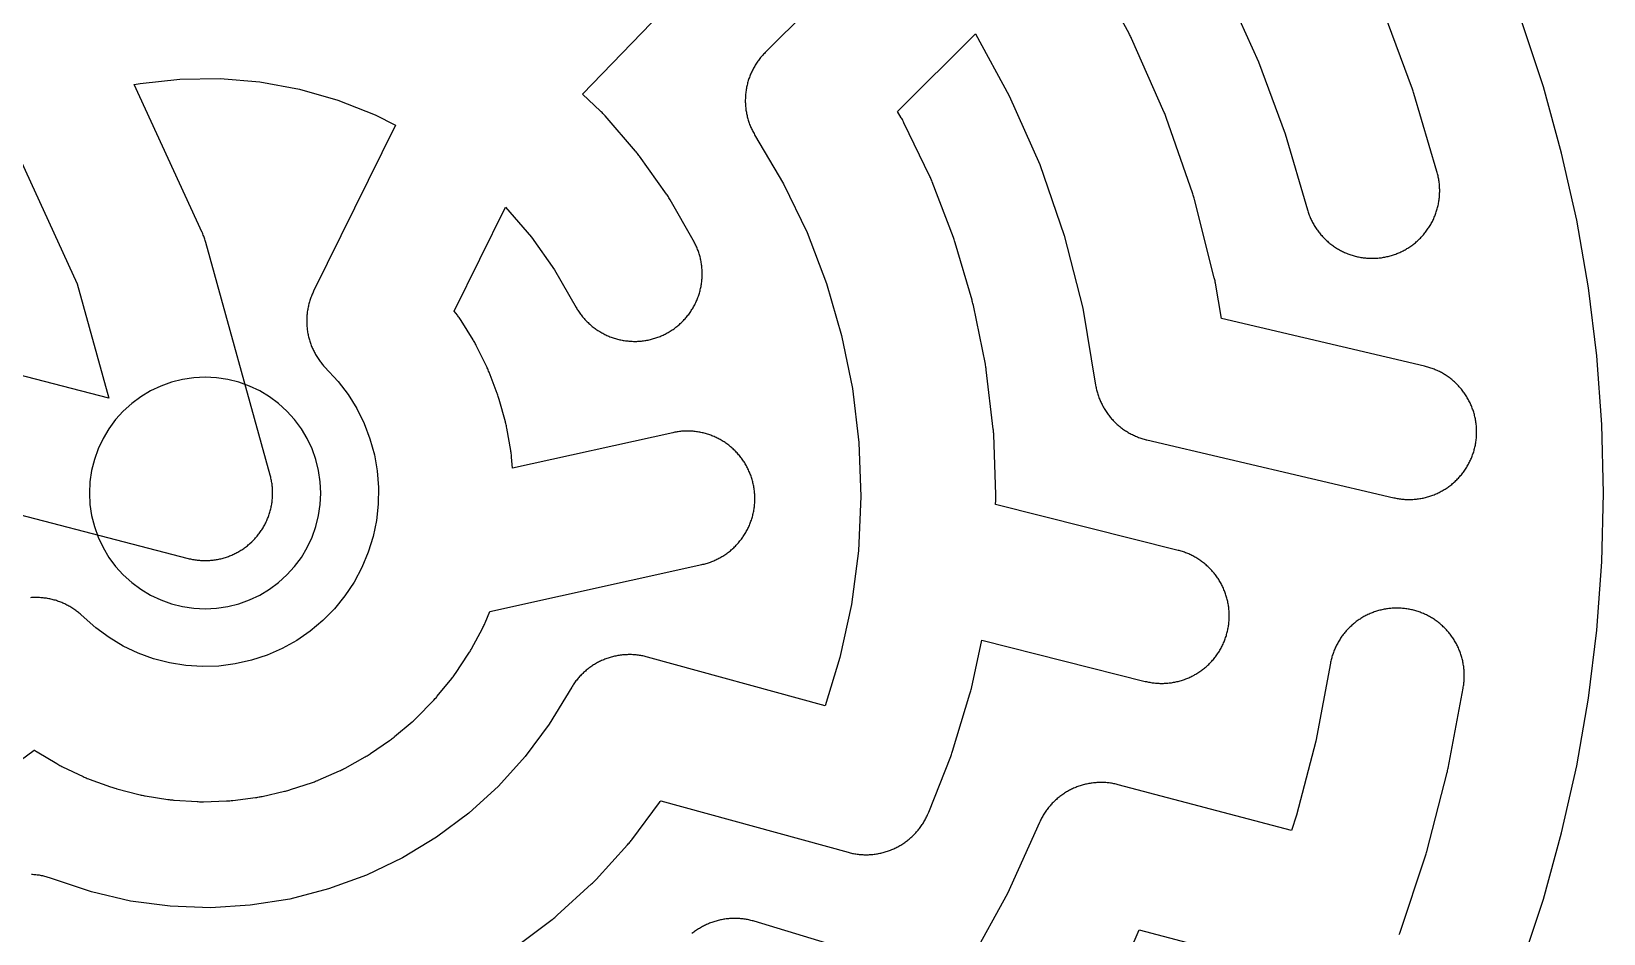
# Model space of a CAD drawing. Header units: millimetres. Extents: x -145 to 145, y -145 to 145.
# Drawn here: x -18 to 145, y -45.7 to 47.8 of the extents above; entities that cross this region are included whole.
import ezdxf

# ---------------------------------------------------------------- set-up
doc = ezdxf.new("R2010")
doc.units = ezdxf.units.MM
doc.layers.add('BOUNDARY', color=3, linetype='CONTINUOUS')
doc.layers.add('CORRIDORS', color=1, linetype='CONTINUOUS')

msp = doc.modelspace()

# ---------------------------------------------------------------- linework, layer by layer
at = {"layer": 'BOUNDARY'}
msp.add_lwpolyline([(136.524, -48.849), (138.756, -42.091), (140.655, -35.232), (142.214, -28.288), (143.431, -21.276), (144.302, -14.212), (144.825, -7.115), (145, 0), (144.825, 7.115), (144.302, 14.212), (143.431, 21.276), (142.214, 28.288), (140.655, 35.232), (138.756, 42.091), (136.524, 48.849)], dxfattribs=at)
msp.add_lwpolyline([(12, 0), (11.942, 1.176), (11.769, 2.341), (11.483, 3.483), (11.087, 4.592), (10.583, 5.657), (9.978, 6.667), (9.276, 7.613), (8.485, 8.485), (7.613, 9.276), (6.667, 9.978), (5.657, 10.583), (4.592, 11.087), (3.483, 11.483), (2.341, 11.769), (1.176, 11.942), (0, 12), (-1.176, 11.942), (-2.341, 11.769), (-3.483, 11.483), (-4.592, 11.087), (-5.657, 10.583), (-6.667, 9.978), (-7.613, 9.276), (-8.485, 8.485), (-9.276, 7.613), (-9.978, 6.667), (-10.583, 5.657), (-11.087, 4.592), (-11.483, 3.483), (-11.769, 2.341), (-11.942, 1.176), (-12, 0), (-11.942, -1.176), (-11.769, -2.341), (-11.483, -3.483), (-11.087, -4.592), (-10.583, -5.657), (-9.978, -6.667), (-9.276, -7.613), (-8.485, -8.485), (-7.613, -9.276), (-6.667, -9.978), (-5.657, -10.583), (-4.592, -11.087), (-3.483, -11.483), (-2.341, -11.769), (-1.176, -11.942), (0, -12), (1.176, -11.942), (2.341, -11.769), (3.483, -11.483), (4.592, -11.087), (5.657, -10.583), (6.667, -9.978), (7.613, -9.276), (8.485, -8.485), (9.276, -7.613), (9.978, -6.667), (10.583, -5.657), (11.087, -4.592), (11.483, -3.483), (11.769, -2.341), (11.942, -1.176)], close=True, dxfattribs=at)
at = {"layer": 'CORRIDORS'}
for points in [[(76.029, 63.518), (58.073, 45.652), (57.99, 45.568), (57.908, 45.482), (57.827, 45.395), (57.749, 45.307), (57.671, 45.218), (57.596, 45.127), (57.521, 45.035), (57.449, 44.941), (57.378, 44.847), (57.308, 44.751), (57.24, 44.654), (57.174, 44.556), (57.11, 44.457), (57.047, 44.356), (56.986, 44.255), (56.926, 44.153), (56.869, 44.049), (56.813, 43.945), (56.759, 43.84), (56.706, 43.734), (56.656, 43.627), (56.607, 43.519), (56.56, 43.41), (56.515, 43.301), (56.472, 43.191), (56.431, 43.08), (56.391, 42.968), (56.354, 42.856), (56.318, 42.743), (56.284, 42.63), (56.252, 42.516), (56.222, 42.401), (56.194, 42.287), (56.168, 42.171), (56.144, 42.055), (56.122, 41.939), (56.102, 41.822), (56.084, 41.705), (56.068, 41.588), (56.054, 41.471), (56.041, 41.353), (56.031, 41.235), (56.023, 41.117), (56.017, 40.999), (56.013, 40.881), (56.01, 40.763), (56.01, 40.644), (56.012, 40.526), (56.016, 40.408), (56.021, 40.289), (56.029, 40.171), (56.039, 40.053), (56.051, 39.936), (56.064, 39.818), (56.08, 39.701), (56.098, 39.584), (56.118, 39.467), (56.139, 39.351), (56.163, 39.235), (56.188, 39.119), (56.216, 39.004), (56.245, 38.89), (56.277, 38.776), (56.31, 38.662), (56.345, 38.549), (56.383, 38.437), (56.422, 38.325), (56.462, 38.214), (56.505, 38.104), (56.55, 37.994), (56.596, 37.885), (56.645, 37.777), (56.695, 37.67), (56.747, 37.564), (56.8, 37.459), (56.856, 37.354), (56.913, 37.251), (56.976, 37.141), (59.978, 32.036), (62.409, 26.991), (64.428, 21.728), (66, 16.337), (67.122, 10.839), (67.79, 5.244), (67.993, -0.363), (67.731, -5.977), (67.007, -11.541), (65.823, -17.038), (64.296, -22.069), (45.855, -17), (45.741, -16.97), (45.626, -16.941), (45.511, -16.915), (45.395, -16.89), (45.279, -16.868), (45.162, -16.847), (45.046, -16.829), (44.928, -16.812), (44.811, -16.797), (44.693, -16.784), (44.576, -16.774), (44.458, -16.765), (44.339, -16.758), (44.221, -16.753), (44.103, -16.751), (43.985, -16.75), (43.866, -16.751), (43.748, -16.755), (43.63, -16.76), (43.512, -16.767), (43.394, -16.776), (43.276, -16.788), (43.158, -16.801), (43.041, -16.816), (42.924, -16.833), (42.807, -16.852), (42.691, -16.874), (42.575, -16.897), (42.459, -16.922), (42.344, -16.949), (42.229, -16.978), (42.115, -17.009), (42.001, -17.041), (41.888, -17.076), (41.776, -17.113), (41.664, -17.151), (41.553, -17.192), (41.442, -17.234), (41.332, -17.278), (41.223, -17.324), (41.115, -17.372), (41.008, -17.422), (40.901, -17.473), (40.796, -17.527), (40.691, -17.582), (40.587, -17.638), (40.484, -17.697), (40.382, -17.757), (40.282, -17.819), (40.182, -17.883), (40.083, -17.948), (39.986, -18.015), (39.889, -18.084), (39.794, -18.154), (39.7, -18.226), (39.608, -18.3), (39.516, -18.375), (39.426, -18.451), (39.337, -18.529), (39.249, -18.609), (39.163, -18.69), (39.078, -18.772), (38.995, -18.856), (38.913, -18.942), (38.832, -19.028), (38.753, -19.116), (38.676, -19.206), (38.6, -19.296), (38.525, -19.388), (38.452, -19.481), (38.381, -19.576), (38.311, -19.671), (38.243, -19.768), (38.176, -19.866), (38.112, -19.965), (38.049, -20.065), (38.008, -20.131), (35.688, -23.972), (33.2, -27.313), (30.409, -30.391), (27.337, -33.183), (24.005, -35.668), (20.452, -37.817), (16.719, -39.607), (12.8, -41.041), (8.798, -42.081), (4.681, -42.734), (0.542, -42.987), (-3.618, -42.838), (-7.741, -42.289), (-11.775, -41.349), (-16.039, -39.908), (-16.152, -39.871), (-16.265, -39.836), (-16.379, -39.803), (-16.493, -39.772), (-16.607, -39.743), (-16.722, -39.715), (-16.838, -39.69), (-16.954, -39.667), (-17.07, -39.645), (-17.187, -39.626), (-17.304, -39.608), (-17.421, -39.593), (-17.539, -39.579), (-17.657, -39.568), (-17.775, -39.558), (-17.893, -39.551), (-18.011, -39.545)], [(-33.667, -38.362), (-17.717, -26.651), (-17.691, -26.668), (-17.592, -26.732), (-17.492, -26.794), (-17.431, -26.831), (-15.389, -28.052), (-15.287, -28.112), (-15.184, -28.17), (-15.08, -28.226), (-14.975, -28.281), (-14.869, -28.334), (-14.802, -28.366), (-12.654, -29.387), (-12.547, -29.437), (-12.439, -29.485), (-12.33, -29.531), (-12.22, -29.576), (-12.11, -29.618), (-12.036, -29.646), (-9.8, -30.457), (-9.688, -30.496), (-9.576, -30.533), (-9.463, -30.569), (-9.35, -30.603), (-9.236, -30.635), (-9.167, -30.653), (-6.864, -31.249), (-6.749, -31.277), (-6.634, -31.304), (-6.518, -31.329), (-6.402, -31.352), (-6.285, -31.373), (-6.211, -31.385), (-3.862, -31.759), (-3.745, -31.777), (-3.627, -31.792), (-3.51, -31.806), (-3.392, -31.817), (-3.274, -31.827), (-3.199, -31.832), (-0.825, -31.981), (-0.707, -31.988), (-0.589, -31.992), (-0.471, -31.994), (-0.352, -31.995), (-0.234, -31.993), (-0.16, -31.991), (2.218, -31.914), (2.336, -31.91), (2.454, -31.903), (2.572, -31.894), (2.69, -31.883), (2.807, -31.87), (2.88, -31.861), (5.239, -31.559), (5.356, -31.543), (5.473, -31.525), (5.59, -31.505), (5.706, -31.483), (5.822, -31.46), (5.898, -31.443), (8.218, -30.917), (8.333, -30.89), (8.448, -30.861), (8.562, -30.83), (8.675, -30.797), (8.789, -30.762), (8.856, -30.74), (11.116, -29.997), (11.228, -29.959), (11.34, -29.919), (11.45, -29.877), (11.56, -29.834), (11.67, -29.789), (11.737, -29.759), (13.916, -28.805), (14.024, -28.757), (14.132, -28.707), (14.238, -28.655), (14.343, -28.601), (14.448, -28.545), (14.516, -28.508), (16.594, -27.35), (16.697, -27.291), (16.799, -27.231), (16.9, -27.169), (17, -27.105), (17.098, -27.04), (17.157, -27), (19.116, -25.651), (19.213, -25.583), (19.309, -25.514), (19.403, -25.443), (19.497, -25.37), (19.589, -25.296), (19.648, -25.247), (21.47, -23.717), (21.559, -23.64), (21.648, -23.561), (21.735, -23.482), (21.821, -23.4), (21.906, -23.317), (21.957, -23.266), (23.625, -21.571), (23.708, -21.486), (23.868, -21.312), (23.946, -21.223), (24.022, -21.132), (24.071, -21.072), (25.57, -19.225), (25.644, -19.133), (25.716, -19.039), (25.787, -18.944), (25.856, -18.848), (25.923, -18.751), (25.963, -18.691), (27.281, -16.71), (27.346, -16.611), (27.409, -16.511), (27.47, -16.41), (27.53, -16.308), (27.587, -16.205), (27.624, -16.138), (28.747, -14.041), (28.802, -13.936), (28.855, -13.83), (28.906, -13.724), (28.956, -13.616), (29.004, -13.508), (29.034, -13.438), (29.525, -12.264), (51.508, -7.416), (51.623, -7.389), (51.738, -7.361), (51.852, -7.331), (51.966, -7.298), (52.079, -7.264), (52.192, -7.228), (52.304, -7.19), (52.415, -7.15), (52.526, -7.108), (52.636, -7.065), (52.745, -7.019), (52.854, -6.972), (52.961, -6.923), (53.068, -6.872), (53.174, -6.819), (53.279, -6.764), (53.383, -6.708), (53.486, -6.65), (53.588, -6.59), (53.689, -6.529), (53.789, -6.466), (53.888, -6.401), (53.986, -6.334), (54.083, -6.266), (54.178, -6.196), (54.273, -6.125), (54.366, -6.052), (54.458, -5.977), (54.548, -5.901), (54.638, -5.823), (54.726, -5.744), (54.812, -5.664), (54.897, -5.582), (54.981, -5.498), (55.064, -5.413), (55.145, -5.327), (55.224, -5.239), (55.302, -5.15), (55.379, -5.06), (55.454, -4.968), (55.527, -4.876), (55.599, -4.782), (55.669, -4.686), (55.738, -4.59), (55.805, -4.492), (55.87, -4.394), (55.933, -4.294), (55.995, -4.193), (56.056, -4.091), (56.114, -3.989), (56.171, -3.885), (56.226, -3.78), (56.279, -3.674), (56.33, -3.568), (56.38, -3.46), (56.428, -3.352), (56.474, -3.243), (56.518, -3.133), (56.56, -3.023), (56.6, -2.911), (56.639, -2.799), (56.675, -2.687), (56.71, -2.574), (56.743, -2.46), (56.774, -2.346), (56.802, -2.231), (56.829, -2.116), (56.854, -2), (56.877, -1.884), (56.898, -1.768), (56.918, -1.651), (56.935, -1.534), (56.95, -1.417), (56.963, -1.299), (56.974, -1.181), (56.983, -1.063), (56.99, -0.945), (56.996, -0.827), (56.999, -0.709), (57, -0.59), (56.999, -0.472), (56.996, -0.354), (56.992, -0.236), (56.985, -0.117), (56.976, 0.001), (56.965, 0.118), (56.952, 0.236), (56.937, 0.353), (56.921, 0.471), (56.902, 0.587), (56.881, 0.704), (56.859, 0.82), (56.834, 0.936), (56.807, 1.051), (56.779, 1.166), (56.748, 1.28), (56.716, 1.394), (56.682, 1.507), (56.645, 1.62), (56.607, 1.732), (56.567, 1.843), (56.525, 1.954), (56.482, 2.064), (56.436, 2.173), (56.388, 2.281), (56.339, 2.389), (56.288, 2.496), (56.235, 2.601), (56.181, 2.706), (56.124, 2.81), (56.066, 2.913), (56.006, 3.015), (55.944, 3.116), (55.881, 3.216), (55.816, 3.315), (55.749, 3.413), (55.681, 3.51), (55.611, 3.605), (55.54, 3.699), (55.466, 3.792), (55.392, 3.884), (55.316, 3.975), (55.238, 4.064), (55.159, 4.152), (55.078, 4.238), (54.996, 4.323), (54.912, 4.407), (54.827, 4.489), (54.741, 4.57), (54.653, 4.65), (54.564, 4.728), (54.474, 4.804), (54.382, 4.879), (54.289, 4.952), (54.195, 5.024), (54.1, 5.094), (54.003, 5.162), (53.906, 5.229), (53.807, 5.294), (53.707, 5.358), (53.606, 5.42), (53.504, 5.48), (53.401, 5.538), (53.297, 5.595), (53.192, 5.65), (53.087, 5.703), (52.98, 5.754), (52.873, 5.803), (52.764, 5.851), (52.655, 5.897), (52.545, 5.941), (52.435, 5.983), (52.323, 6.023), (52.212, 6.061), (52.099, 6.098), (51.986, 6.132), (51.872, 6.165), (51.758, 6.196), (51.643, 6.224), (51.528, 6.251), (51.412, 6.276), (51.296, 6.299), (51.18, 6.32), (51.063, 6.339), (50.946, 6.356), (50.828, 6.371), (50.711, 6.384), (50.593, 6.395), (50.475, 6.404), (50.357, 6.411), (50.239, 6.416), (50.12, 6.419), (50.002, 6.42), (49.884, 6.419), (49.765, 6.416), (49.647, 6.411), (49.529, 6.404), (49.411, 6.395), (49.293, 6.384), (49.176, 6.371), (49.058, 6.356), (48.941, 6.339), (48.824, 6.321), (48.708, 6.3), (48.592, 6.277), (48.492, 6.256), (31.868, 2.59), (31.777, 3.732), (31.766, 3.85), (31.754, 3.968), (31.74, 4.085), (31.723, 4.202), (31.705, 4.319), (31.692, 4.394), (31.278, 6.738), (31.257, 6.854), (31.233, 6.97), (31.208, 7.085), (31.18, 7.2), (31.151, 7.315), (31.131, 7.388), (30.496, 9.681), (30.464, 9.795), (30.429, 9.908), (30.393, 10.021), (30.354, 10.133), (30.314, 10.244), (30.288, 10.313), (29.438, 12.536), (29.395, 12.646), (29.35, 12.756), (29.303, 12.864), (29.254, 12.972), (29.204, 13.079), (29.172, 13.145), (28.115, 15.277), (28.061, 15.383), (28.006, 15.487), (27.949, 15.591), (27.89, 15.694), (27.83, 15.796), (27.788, 15.863), (26.532, 17.884), (26.469, 17.984), (26.404, 18.083), (26.337, 18.181), (26.269, 18.277), (26.199, 18.373), (26.157, 18.429), (25.839, 18.846), (31.157, 29.614), (33.832, 26.524), (36.231, 23.141), (38.466, 19.24), (38.526, 19.138), (38.587, 19.037), (38.65, 18.937), (38.715, 18.838), (38.782, 18.74), (38.85, 18.643), (38.919, 18.548), (38.991, 18.453), (39.064, 18.36), (39.138, 18.268), (39.214, 18.177), (39.292, 18.088), (39.371, 18), (39.451, 17.913), (39.533, 17.828), (39.617, 17.744), (39.701, 17.662), (39.788, 17.581), (39.875, 17.501), (39.964, 17.423), (40.054, 17.346), (40.146, 17.271), (40.238, 17.198), (40.332, 17.126), (40.427, 17.055), (40.524, 16.987), (40.621, 16.92), (40.72, 16.854), (40.92, 16.728), (41.022, 16.668), (41.125, 16.61), (41.229, 16.553), (41.333, 16.498), (41.439, 16.444), (41.546, 16.393), (41.653, 16.343), (41.761, 16.295), (41.87, 16.249), (41.98, 16.205), (42.09, 16.163), (42.202, 16.122), (42.313, 16.084), (42.426, 16.047), (42.539, 16.012), (42.653, 15.979), (42.767, 15.948), (42.882, 15.919), (42.997, 15.892), (43.112, 15.867), (43.228, 15.844), (43.345, 15.823), (43.462, 15.804), (43.579, 15.786), (43.696, 15.771), (43.814, 15.758), (43.931, 15.747), (44.049, 15.737), (44.167, 15.73), (44.286, 15.725), (44.404, 15.721), (44.522, 15.72), (44.64, 15.721), (44.759, 15.723), (44.877, 15.728), (44.995, 15.735), (45.113, 15.744), (45.231, 15.754), (45.349, 15.767), (45.466, 15.782), (45.583, 15.798), (45.7, 15.817), (45.816, 15.837), (45.933, 15.86), (46.048, 15.884), (46.164, 15.911), (46.279, 15.939), (46.393, 15.97), (46.507, 16.002), (46.62, 16.036), (46.733, 16.072), (46.845, 16.11), (46.956, 16.15), (47.067, 16.192), (47.177, 16.236), (47.286, 16.281), (47.394, 16.328), (47.502, 16.378), (47.609, 16.429), (47.715, 16.481), (47.82, 16.536), (47.924, 16.592), (48.027, 16.65), (48.129, 16.71), (48.23, 16.772), (48.33, 16.835), (48.429, 16.9), (48.527, 16.966), (48.624, 17.035), (48.719, 17.104), (48.813, 17.176), (48.906, 17.249), (48.998, 17.323), (49.089, 17.4), (49.178, 17.477), (49.266, 17.556), (49.353, 17.637), (49.438, 17.719), (49.522, 17.803), (49.604, 17.887), (49.685, 17.974), (49.765, 18.061), (49.843, 18.15), (49.919, 18.241), (49.994, 18.332), (50.067, 18.425), (50.139, 18.519), (50.209, 18.614), (50.278, 18.711), (50.345, 18.808), (50.41, 18.907), (50.474, 19.007), (50.536, 19.108), (50.596, 19.209), (50.654, 19.312), (50.711, 19.416), (50.766, 19.521), (50.819, 19.627), (50.871, 19.733), (50.92, 19.841), (50.968, 19.949), (51.014, 20.058), (51.058, 20.168), (51.1, 20.278), (51.141, 20.389), (51.179, 20.501), (51.216, 20.614), (51.25, 20.727), (51.283, 20.841), (51.314, 20.955), (51.343, 21.07), (51.37, 21.185), (51.395, 21.301), (51.418, 21.417), (51.439, 21.533), (51.458, 21.65), (51.475, 21.767), (51.49, 21.884), (51.503, 22.002), (51.514, 22.12), (51.523, 22.238), (51.531, 22.356), (51.536, 22.474), (51.539, 22.592), (51.54, 22.711), (51.539, 22.829), (51.536, 22.947), (51.531, 23.065), (51.525, 23.183), (51.516, 23.301), (51.505, 23.419), (51.492, 23.537), (51.477, 23.654), (51.461, 23.771), (51.442, 23.888), (51.421, 24.005), (51.398, 24.121), (51.374, 24.237), (51.347, 24.352), (51.319, 24.467), (51.288, 24.581), (51.256, 24.695), (51.221, 24.808), (51.185, 24.921), (51.147, 25.033), (51.107, 25.144), (51.065, 25.255), (51.021, 25.365), (50.976, 25.474), (50.928, 25.582), (50.879, 25.69), (50.828, 25.796), (50.775, 25.902), (50.72, 26.007), (50.664, 26.111), (50.614, 26.2), (48.213, 30.391), (48.153, 30.493), (48.092, 30.594), (48.029, 30.694), (47.964, 30.793), (47.897, 30.891), (47.849, 30.96), (45.055, 34.9), (44.986, 34.996), (44.915, 35.091), (44.842, 35.184), (44.768, 35.277), (44.693, 35.368), (44.637, 35.433), (41.475, 39.085), (41.397, 39.174), (41.317, 39.261), (41.236, 39.347), (41.153, 39.432), (41.069, 39.515), (41.009, 39.574), (39.136, 41.357), (51.393, 54.055)], [(32.105, -47.091), (35.979, -44.202), (36.073, -44.131), (36.166, -44.058), (36.258, -43.983), (36.348, -43.907), (36.437, -43.829), (36.501, -43.772), (40.077, -40.523), (40.164, -40.443), (40.25, -40.361), (40.334, -40.278), (40.416, -40.193), (40.498, -40.107), (40.556, -40.044), (43.802, -36.464), (43.88, -36.376), (43.958, -36.286), (44.033, -36.195), (44.108, -36.103), (44.18, -36.009), (44.231, -35.943), (47.117, -32.067), (47.186, -31.971), (47.237, -31.9), (66.665, -37.24), (66.779, -37.27), (66.894, -37.299), (67.009, -37.325), (67.125, -37.35), (67.241, -37.372), (67.358, -37.393), (67.474, -37.411), (67.592, -37.428), (67.709, -37.443), (67.827, -37.456), (67.944, -37.466), (68.062, -37.475), (68.181, -37.482), (68.299, -37.487), (68.417, -37.489), (68.535, -37.49), (68.654, -37.489), (68.772, -37.485), (68.89, -37.48), (69.008, -37.473), (69.126, -37.464), (69.244, -37.452), (69.362, -37.439), (69.479, -37.424), (69.596, -37.407), (69.713, -37.388), (69.829, -37.366), (69.945, -37.343), (70.061, -37.318), (70.176, -37.291), (70.291, -37.262), (70.405, -37.231), (70.519, -37.199), (70.632, -37.164), (70.744, -37.127), (70.856, -37.089), (70.967, -37.048), (71.078, -37.006), (71.188, -36.962), (71.297, -36.916), (71.405, -36.868), (71.512, -36.818), (71.619, -36.767), (71.724, -36.713), (71.829, -36.658), (71.933, -36.602), (72.036, -36.543), (72.138, -36.483), (72.238, -36.421), (72.338, -36.357), (72.437, -36.292), (72.534, -36.225), (72.631, -36.156), (72.726, -36.086), (72.82, -36.014), (72.912, -35.94), (73.004, -35.865), (73.094, -35.789), (73.183, -35.711), (73.271, -35.631), (73.357, -35.55), (73.442, -35.468), (73.525, -35.384), (73.607, -35.298), (73.688, -35.212), (73.767, -35.124), (73.844, -35.034), (73.92, -34.944), (73.995, -34.852), (74.068, -34.759), (74.139, -34.664), (74.209, -34.569), (74.277, -34.472), (74.344, -34.374), (74.408, -34.275), (74.471, -34.175), (74.533, -34.074), (74.593, -33.972), (74.651, -33.869), (74.707, -33.765), (74.761, -33.66), (74.814, -33.554), (74.865, -33.447), (74.914, -33.339), (74.961, -33.231), (75.027, -33.069), (77.311, -27.307), (77.354, -27.197), (77.395, -27.086), (77.434, -26.974), (77.471, -26.862), (77.502, -26.762), (79.303, -20.83), (79.337, -20.716), (79.368, -20.602), (79.398, -20.487), (79.425, -20.372), (79.448, -20.27), (80.526, -15.266), (97.487, -19.52), (97.602, -19.548), (97.717, -19.573), (97.833, -19.597), (97.95, -19.619), (98.066, -19.639), (98.183, -19.657), (98.3, -19.673), (98.418, -19.687), (98.536, -19.699), (98.654, -19.709), (98.772, -19.717), (98.89, -19.724), (99.008, -19.728), (99.126, -19.73), (99.245, -19.73), (99.363, -19.728), (99.481, -19.724), (99.599, -19.718), (99.717, -19.71), (99.835, -19.7), (99.953, -19.688), (100.071, -19.674), (100.188, -19.659), (100.305, -19.641), (100.421, -19.621), (100.538, -19.599), (100.654, -19.575), (100.769, -19.55), (100.884, -19.522), (100.999, -19.492), (101.113, -19.461), (101.226, -19.427), (101.339, -19.392), (101.451, -19.355), (101.563, -19.315), (101.674, -19.274), (101.784, -19.232), (101.894, -19.187), (102.003, -19.14), (102.111, -19.092), (102.218, -19.041), (102.324, -18.989), (102.429, -18.935), (102.534, -18.88), (102.637, -18.822), (102.74, -18.763), (102.841, -18.702), (102.941, -18.64), (103.041, -18.576), (103.139, -18.51), (103.236, -18.442), (103.332, -18.373), (103.427, -18.302), (103.521, -18.23), (103.613, -18.156), (103.704, -18.08), (103.794, -18.003), (103.882, -17.925), (103.969, -17.844), (104.055, -17.763), (104.139, -17.68), (104.222, -17.596), (104.304, -17.51), (104.384, -17.423), (104.463, -17.334), (104.54, -17.245), (104.615, -17.153), (104.689, -17.061), (104.762, -16.968), (104.832, -16.873), (104.902, -16.777), (104.969, -16.68), (105.035, -16.581), (105.099, -16.482), (105.162, -16.382), (105.223, -16.28), (105.282, -16.178), (105.339, -16.074), (105.395, -15.97), (105.449, -15.865), (105.501, -15.758), (105.551, -15.651), (105.6, -15.543), (105.646, -15.435), (105.691, -15.325), (105.734, -15.215), (105.775, -15.104), (105.814, -14.992), (105.852, -14.88), (105.887, -14.767), (105.921, -14.653), (105.952, -14.539), (105.982, -14.425), (106.009, -14.31), (106.035, -14.194), (106.059, -14.078), (106.081, -13.962), (106.101, -13.845), (106.118, -13.729), (106.134, -13.611), (106.148, -13.494), (106.16, -13.376), (106.17, -13.258), (106.178, -13.14), (106.184, -13.022), (106.188, -12.904), (106.19, -12.785), (106.19, -12.667), (106.188, -12.549), (106.184, -12.43), (106.178, -12.312), (106.169, -12.194), (106.159, -12.076), (106.147, -11.959), (106.133, -11.841), (106.117, -11.724), (106.099, -11.607), (106.079, -11.49), (106.057, -11.374), (106.034, -11.258), (106.008, -11.143), (105.98, -11.028), (105.95, -10.913), (105.918, -10.799), (105.885, -10.686), (105.849, -10.573), (105.812, -10.461), (105.773, -10.349), (105.731, -10.238), (105.688, -10.128), (105.643, -10.018), (105.597, -9.91), (105.548, -9.802), (105.498, -9.695), (105.446, -9.589), (105.392, -9.483), (105.336, -9.379), (105.278, -9.276), (105.219, -9.173), (105.158, -9.072), (105.095, -8.971), (105.031, -8.872), (104.965, -8.774), (104.897, -8.677), (104.828, -8.581), (104.757, -8.486), (104.684, -8.393), (104.61, -8.301), (104.535, -8.21), (104.458, -8.12), (104.379, -8.032), (104.299, -7.945), (104.217, -7.859), (104.134, -7.775), (104.05, -7.692), (103.964, -7.61), (103.877, -7.53), (103.788, -7.452), (103.698, -7.375), (103.607, -7.3), (103.515, -7.226), (103.421, -7.153), (103.326, -7.083), (103.23, -7.013), (103.133, -6.946), (103.034, -6.88), (102.935, -6.816), (102.835, -6.754), (102.733, -6.693), (102.63, -6.634), (102.527, -6.577), (102.422, -6.521), (102.317, -6.467), (102.211, -6.415), (102.104, -6.365), (101.996, -6.317), (101.887, -6.27), (101.777, -6.226), (101.667, -6.183), (101.556, -6.142), (101.444, -6.103), (101.332, -6.066), (101.219, -6.03), (101.105, -5.997), (100.991, -5.966), (100.893, -5.94), (81.968, -1.193), (81.99, -0.724), (81.995, -0.606), (81.997, -0.488), (81.998, -0.369), (81.996, -0.251), (81.993, -0.146), (81.769, 6.047), (81.764, 6.165), (81.757, 6.283), (81.748, 6.401), (81.736, 6.519), (81.725, 6.623), (80.991, 12.777), (80.976, 12.894), (80.959, 13.011), (80.94, 13.128), (80.919, 13.245), (80.898, 13.349), (79.658, 19.421), (79.634, 19.536), (79.607, 19.652), (79.579, 19.766), (79.548, 19.881), (79.52, 19.979), (77.785, 25.931), (77.751, 26.044), (77.715, 26.157), (77.677, 26.269), (77.638, 26.381), (77.601, 26.479), (75.38, 32.268), (75.336, 32.379), (75.291, 32.488), (75.244, 32.596), (75.195, 32.704), (75.15, 32.799), (72.459, 38.384), (72.407, 38.491), (72.353, 38.596), (72.297, 38.7), (72.239, 38.804), (72.187, 38.895), (71.797, 39.559), (79.869, 47.59), (83.374, 41.183), (86.532, 34.051), (89.083, 26.681), (91.003, 19.145), (92.336, 11.175), (92.356, 11.058), (92.379, 10.942), (92.403, 10.826), (92.43, 10.711), (92.458, 10.596), (92.488, 10.482), (92.521, 10.368), (92.555, 10.255), (92.591, 10.142), (92.629, 10.03), (92.669, 9.918), (92.71, 9.808), (92.754, 9.698), (92.799, 9.588), (92.846, 9.48), (92.896, 9.372), (92.946, 9.266), (92.999, 9.16), (93.054, 9.055), (93.11, 8.95), (93.168, 8.847), (93.228, 8.745), (93.289, 8.644), (93.352, 8.544), (93.417, 8.445), (93.484, 8.347), (93.552, 8.25), (93.621, 8.155), (93.693, 8.061), (93.766, 7.967), (93.84, 7.875), (93.916, 7.785), (93.994, 7.695), (94.073, 7.607), (94.154, 7.521), (94.236, 7.436), (94.319, 7.352), (94.404, 7.269), (94.49, 7.188), (94.578, 7.109), (94.667, 7.031), (94.757, 6.954), (94.848, 6.879), (94.941, 6.806), (95.035, 6.734), (95.13, 6.663), (95.227, 6.595), (95.324, 6.528), (95.423, 6.462), (95.523, 6.399), (95.623, 6.337), (95.725, 6.276), (95.828, 6.218), (95.932, 6.161), (96.036, 6.106), (96.142, 6.053), (96.249, 6.001), (96.356, 5.952), (96.464, 5.904), (96.573, 5.858), (96.683, 5.814), (96.794, 5.771), (96.905, 5.731), (97.017, 5.692), (97.129, 5.656), (97.242, 5.621), (97.356, 5.588), (97.47, 5.557), (97.585, 5.528), (97.643, 5.515), (123.243, -0.485), (123.358, -0.511), (123.474, -0.535), (123.59, -0.558), (123.707, -0.578), (123.824, -0.596), (123.941, -0.612), (124.058, -0.626), (124.176, -0.638), (124.294, -0.649), (124.412, -0.657), (124.53, -0.663), (124.648, -0.667), (124.767, -0.67), (124.885, -0.67), (125.003, -0.668), (125.122, -0.664), (125.24, -0.659), (125.358, -0.651), (125.476, -0.641), (125.593, -0.629), (125.711, -0.616), (125.828, -0.6), (125.945, -0.582), (126.062, -0.563), (126.178, -0.541), (126.294, -0.517), (126.41, -0.492), (126.525, -0.464), (126.639, -0.435), (126.753, -0.403), (126.867, -0.37), (126.98, -0.335), (127.092, -0.298), (127.204, -0.259), (127.315, -0.218), (127.425, -0.175), (127.535, -0.13), (127.644, -0.084), (127.752, -0.036), (127.859, 0.014), (127.965, 0.066), (128.071, 0.12), (128.175, 0.176), (128.279, 0.233), (128.381, 0.292), (128.483, 0.353), (128.583, 0.415), (128.683, 0.479), (128.781, 0.545), (128.878, 0.612), (128.974, 0.681), (129.069, 0.752), (129.163, 0.824), (129.255, 0.898), (129.347, 0.974), (129.436, 1.051), (129.525, 1.129), (129.612, 1.209), (129.698, 1.29), (129.783, 1.373), (129.866, 1.457), (129.947, 1.543), (130.028, 1.63), (130.106, 1.718), (130.183, 1.808), (130.259, 1.899), (130.333, 1.991), (130.406, 2.085), (130.477, 2.179), (130.546, 2.275), (130.614, 2.372), (130.68, 2.47), (130.744, 2.57), (130.807, 2.67), (130.868, 2.771), (130.927, 2.874), (130.985, 2.977), (131.041, 3.082), (131.095, 3.187), (131.147, 3.293), (131.197, 3.4), (131.246, 3.508), (131.293, 3.617), (131.338, 3.726), (131.381, 3.836), (131.422, 3.947), (131.461, 4.059), (131.499, 4.171), (131.534, 4.284), (131.568, 4.397), (131.6, 4.511), (131.629, 4.626), (131.657, 4.741), (131.683, 4.856), (131.707, 4.972), (131.729, 5.088), (131.749, 5.205), (131.767, 5.322), (131.783, 5.439), (131.797, 5.557), (131.809, 5.674), (131.819, 5.792), (131.827, 5.91), (131.834, 6.028), (131.838, 6.147), (131.84, 6.265), (131.84, 6.383), (131.838, 6.502), (131.834, 6.62), (131.828, 6.738), (131.82, 6.856), (131.81, 6.974), (131.798, 7.092), (131.785, 7.209), (131.769, 7.327), (131.751, 7.443), (131.731, 7.56), (131.709, 7.676), (131.686, 7.792), (131.66, 7.908), (131.632, 8.023), (131.603, 8.137), (131.571, 8.252), (131.538, 8.365), (131.502, 8.478), (131.465, 8.59), (131.426, 8.702), (131.385, 8.813), (131.342, 8.923), (131.297, 9.033), (131.251, 9.141), (131.202, 9.249), (131.152, 9.356), (131.1, 9.463), (131.046, 9.568), (130.99, 9.673), (130.933, 9.776), (130.874, 9.878), (130.813, 9.98), (130.751, 10.08), (130.686, 10.18), (130.62, 10.278), (130.553, 10.375), (130.484, 10.471), (130.413, 10.566), (130.34, 10.66), (130.266, 10.752), (130.191, 10.843), (130.114, 10.933), (130.035, 11.021), (129.955, 11.108), (129.874, 11.194), (129.791, 11.279), (129.707, 11.362), (129.621, 11.443), (129.534, 11.523), (129.445, 11.602), (129.356, 11.679), (129.264, 11.754), (129.172, 11.828), (129.079, 11.901), (128.984, 11.972), (128.888, 12.041), (128.791, 12.109), (128.693, 12.174), (128.593, 12.239), (128.493, 12.301), (128.391, 12.362), (128.289, 12.421), (128.185, 12.479), (128.081, 12.535), (127.976, 12.588), (127.869, 12.641), (127.762, 12.691), (127.654, 12.739), (127.546, 12.786), (127.436, 12.831), (127.326, 12.874), (127.215, 12.915), (127.103, 12.954), (126.991, 12.991), (126.878, 13.027), (126.765, 13.06), (126.651, 13.092), (126.536, 13.121), (126.437, 13.145), (105.375, 18.081), (104.762, 21.745), (104.742, 21.862), (104.719, 21.978), (104.695, 22.094), (104.668, 22.209), (104.641, 22.318), (102.573, 30.434), (102.543, 30.549), (102.511, 30.663), (102.477, 30.776), (102.441, 30.889), (102.405, 30.996), (99.665, 38.91), (99.625, 39.022), (99.584, 39.132), (99.54, 39.243), (99.495, 39.352), (99.451, 39.454), (96.06, 47.112), (96.011, 47.22), (95.96, 47.327), (95.908, 47.433), (95.853, 47.538), (95.8, 47.637), (91.781, 54.984)], [(105.939, 51.973), (109.205, 44.699), (111.974, 37.219), (114.296, 29.349), (114.331, 29.236), (114.367, 29.123), (114.405, 29.011), (114.445, 28.9), (114.487, 28.789), (114.531, 28.679), (114.577, 28.57), (114.625, 28.462), (114.674, 28.354), (114.725, 28.248), (114.778, 28.142), (114.833, 28.037), (114.89, 27.933), (114.948, 27.83), (115.008, 27.728), (115.07, 27.627), (115.133, 27.527), (115.198, 27.428), (115.265, 27.331), (115.333, 27.234), (115.403, 27.139), (115.475, 27.045), (115.548, 26.952), (115.623, 26.86), (115.699, 26.77), (115.777, 26.681), (115.857, 26.593), (115.937, 26.506), (116.02, 26.421), (116.103, 26.338), (116.188, 26.255), (116.275, 26.175), (116.363, 26.095), (116.452, 26.018), (116.542, 25.941), (116.634, 25.866), (116.727, 25.793), (116.821, 25.722), (116.916, 25.652), (117.013, 25.583), (117.111, 25.517), (117.21, 25.452), (117.309, 25.388), (117.41, 25.326), (117.512, 25.266), (117.615, 25.208), (117.719, 25.152), (117.824, 25.097), (117.93, 25.044), (118.037, 24.993), (118.144, 24.943), (118.253, 24.896), (118.362, 24.85), (118.472, 24.806), (118.582, 24.764), (118.694, 24.724), (118.806, 24.686), (118.918, 24.65), (119.031, 24.615), (119.145, 24.583), (119.26, 24.552), (119.374, 24.524), (119.49, 24.497), (119.605, 24.472), (119.721, 24.45), (119.838, 24.429), (119.955, 24.41), (120.072, 24.393), (120.189, 24.378), (120.307, 24.365), (120.425, 24.355), (120.543, 24.346), (120.661, 24.339), (120.779, 24.334), (120.897, 24.331), (121.016, 24.33), (121.134, 24.331), (121.252, 24.334), (121.37, 24.339), (121.488, 24.346), (121.606, 24.355), (121.724, 24.367), (121.842, 24.38), (121.959, 24.395), (122.076, 24.412), (122.193, 24.431), (122.31, 24.452), (122.426, 24.475), (122.541, 24.5), (122.657, 24.526), (122.771, 24.555), (122.886, 24.586), (122.999, 24.619), (123.112, 24.653), (123.225, 24.69), (123.337, 24.728), (123.448, 24.768), (123.559, 24.81), (123.669, 24.854), (123.778, 24.9), (123.886, 24.948), (123.993, 24.998), (124.1, 25.049), (124.206, 25.102), (124.31, 25.157), (124.414, 25.214), (124.517, 25.272), (124.619, 25.332), (124.72, 25.394), (124.82, 25.458), (124.919, 25.523), (125.016, 25.59), (125.113, 25.658), (125.208, 25.728), (125.302, 25.8), (125.395, 25.873), (125.486, 25.948), (125.577, 26.025), (125.666, 26.103), (125.753, 26.182), (125.84, 26.263), (125.925, 26.345), (126.008, 26.429), (126.09, 26.514), (126.171, 26.601), (126.25, 26.689), (126.328, 26.778), (126.404, 26.869), (126.479, 26.96), (126.552, 27.054), (126.623, 27.148), (126.693, 27.243), (126.761, 27.34), (126.828, 27.438), (126.893, 27.537), (126.956, 27.637), (127.018, 27.738), (127.078, 27.84), (127.136, 27.943), (127.192, 28.047), (127.247, 28.152), (127.3, 28.258), (127.351, 28.364), (127.4, 28.472), (127.447, 28.58), (127.493, 28.69), (127.537, 28.799), (127.578, 28.91), (127.618, 29.022), (127.656, 29.134), (127.693, 29.246), (127.727, 29.359), (127.759, 29.473), (127.79, 29.588), (127.818, 29.702), (127.845, 29.818), (127.869, 29.934), (127.892, 30.05), (127.913, 30.166), (127.931, 30.283), (127.948, 30.4), (127.963, 30.518), (127.975, 30.635), (127.986, 30.753), (127.995, 30.871), (128.002, 30.989), (128.006, 31.107), (128.009, 31.226), (128.01, 31.344), (128.009, 31.462), (128.006, 31.581), (128, 31.699), (127.993, 31.817), (127.984, 31.935), (127.973, 32.053), (127.959, 32.17), (127.944, 32.288), (127.927, 32.405), (127.908, 32.521), (127.887, 32.638), (127.864, 32.754), (127.839, 32.869), (127.812, 32.985), (127.783, 33.099), (127.752, 33.214), (127.724, 33.311), (125.334, 41.41), (125.299, 41.523), (125.263, 41.636), (125.225, 41.748), (125.185, 41.859), (122.254, 49.777)], [(-23.539, 44.023), (-13.265, 21.678), (-9.981, 9.817), (-22.444, 13.046)], [(-25.953, -0.507), (-1.756, -6.776), (-1.641, -6.805), (-1.526, -6.832), (-1.41, -6.857), (-1.294, -6.879), (-1.177, -6.9), (-1.061, -6.919), (-0.943, -6.936), (-0.826, -6.951), (-0.709, -6.964), (-0.591, -6.975), (-0.473, -6.984), (-0.355, -6.991), (-0.236, -6.996), (-0.118, -6.999), (0, -7), (0.119, -6.999), (0.237, -6.996), (0.355, -6.991), (0.473, -6.984), (0.591, -6.975), (0.709, -6.964), (0.827, -6.951), (0.944, -6.936), (1.061, -6.919), (1.178, -6.9), (1.294, -6.879), (1.41, -6.856), (1.526, -6.832), (1.641, -6.805), (1.756, -6.776), (1.87, -6.745), (1.984, -6.713), (2.097, -6.678), (2.21, -6.642), (2.322, -6.604), (2.433, -6.564), (2.544, -6.521), (2.654, -6.478), (2.763, -6.432), (2.871, -6.384), (2.978, -6.335), (3.085, -6.283), (3.191, -6.23), (3.296, -6.176), (3.4, -6.119), (3.503, -6.061), (3.605, -6.001), (3.705, -5.939), (3.805, -5.875), (3.904, -5.81), (4.002, -5.743), (4.098, -5.675), (4.194, -5.605), (4.288, -5.533), (4.381, -5.46), (4.472, -5.385), (4.563, -5.309), (4.652, -5.231), (4.826, -5.071), (4.911, -4.988), (4.994, -4.905), (5.077, -4.819), (5.157, -4.733), (5.237, -4.645), (5.314, -4.556), (5.391, -4.465), (5.465, -4.374), (5.539, -4.281), (5.61, -4.187), (5.68, -4.091), (5.748, -3.994), (5.815, -3.897), (5.88, -3.798), (5.943, -3.698), (6.005, -3.597), (6.065, -3.495), (6.123, -3.392), (6.18, -3.288), (6.234, -3.183), (6.287, -3.077), (6.338, -2.971), (6.388, -2.863), (6.435, -2.755), (6.481, -2.645), (6.525, -2.536), (6.567, -2.425), (6.607, -2.314), (6.645, -2.202), (6.681, -2.089), (6.715, -1.976), (6.748, -1.862), (6.778, -1.748), (6.807, -1.633), (6.834, -1.517), (6.858, -1.402), (6.881, -1.286), (6.902, -1.169), (6.92, -1.052), (6.937, -0.935), (6.952, -0.818), (6.965, -0.7), (6.976, -0.582), (6.985, -0.464), (6.991, -0.346), (6.996, -0.228), (6.999, -0.11), (7, 0.009), (6.999, 0.127), (6.996, 0.245), (6.991, 0.363), (6.983, 0.481), (6.974, 0.599), (6.963, 0.717), (6.95, 0.835), (6.935, 0.952), (6.918, 1.069), (6.899, 1.186), (6.878, 1.302), (6.855, 1.419), (6.83, 1.534), (6.803, 1.649), (6.774, 1.764), (6.746, 1.868), (0.076, 25.958), (0.044, 26.072), (0.009, 26.185), (-0.027, 26.297), (-0.065, 26.409), (-0.106, 26.521), (-0.148, 26.631), (-0.191, 26.741), (-0.237, 26.85), (-0.285, 26.959), (-0.31, 27.014), (-7.351, 42.329), (-6.738, 42.457), (-2.606, 42.91), (1.543, 42.963), (5.675, 42.614), (9.774, 41.864), (13.762, 40.727), (17.623, 39.21), (19.748, 38.128), (11.254, 20.93), (11.202, 20.823), (11.153, 20.716), (11.105, 20.608), (11.059, 20.499), (11.015, 20.389), (10.972, 20.279), (10.932, 20.167), (10.893, 20.055), (10.857, 19.943), (10.822, 19.83), (10.789, 19.716), (10.758, 19.602), (10.729, 19.487), (10.702, 19.372), (10.677, 19.256), (10.654, 19.14), (10.633, 19.024), (10.613, 18.907), (10.596, 18.79), (10.581, 18.673), (10.568, 18.555), (10.556, 18.437), (10.547, 18.32), (10.54, 18.201), (10.535, 18.083), (10.531, 17.965), (10.53, 17.847), (10.531, 17.728), (10.533, 17.61), (10.538, 17.492), (10.545, 17.374), (10.554, 17.256), (10.564, 17.138), (10.577, 17.02), (10.592, 16.903), (10.608, 16.786), (10.627, 16.669), (10.648, 16.552), (10.67, 16.436), (10.695, 16.32), (10.721, 16.205), (10.75, 16.09), (10.78, 15.976), (10.812, 15.862), (10.847, 15.749), (10.883, 15.636), (10.921, 15.524), (10.961, 15.413), (11.002, 15.302), (11.046, 15.192), (11.092, 15.083), (11.139, 14.974), (11.188, 14.867), (11.239, 14.76), (11.292, 14.654), (11.346, 14.549), (11.403, 14.445), (11.461, 14.342), (11.521, 14.24), (11.582, 14.139), (11.646, 14.039), (11.71, 13.94), (11.777, 13.842), (11.845, 13.745), (11.915, 13.65), (11.987, 13.556), (12.06, 13.463), (12.134, 13.371), (12.21, 13.28), (12.288, 13.191), (12.39, 13.078), (13.779, 11.575), (14.819, 10.208), (15.718, 8.763), (16.483, 7.219), (17.094, 5.621), (17.551, 3.968), (17.847, 2.291), (17.984, 0.579), (17.956, -1.138), (17.767, -2.833), (17.416, -4.511), (16.909, -6.145), (16.246, -7.727), (15.437, -9.239), (14.49, -10.662), (13.413, -11.989), (12.215, -13.206), (10.893, -14.316), (9.493, -15.28), (7.989, -16.118), (6.433, -16.799), (4.801, -17.336), (3.123, -17.716), (1.432, -17.933), (-0.28, -17.988), (-1.985, -17.881), (-3.678, -17.612), (-5.336, -17.183), (-6.953, -16.596), (-8.49, -15.865), (-9.958, -14.988), (-11.344, -13.97), (-12.866, -12.61), (-12.955, -12.532), (-13.045, -12.455), (-13.137, -12.38), (-13.229, -12.307), (-13.323, -12.235), (-13.419, -12.165), (-13.515, -12.096), (-13.612, -12.029), (-13.711, -11.964), (-13.811, -11.9), (-13.912, -11.838), (-14.013, -11.777), (-14.116, -11.719), (-14.22, -11.662), (-14.325, -11.607), (-14.43, -11.554), (-14.537, -11.502), (-14.644, -11.453), (-14.752, -11.405), (-14.861, -11.359), (-14.971, -11.314), (-15.082, -11.272), (-15.193, -11.232), (-15.305, -11.193), (-15.417, -11.156), (-15.53, -11.122), (-15.644, -11.089), (-15.758, -11.058), (-15.873, -11.029), (-15.988, -11.002), (-16.104, -10.977), (-16.22, -10.954), (-16.336, -10.933), (-16.453, -10.913), (-16.57, -10.896), (-16.687, -10.881), (-16.805, -10.868), (-16.923, -10.856), (-17.041, -10.847), (-17.159, -10.84), (-17.277, -10.835), (-17.395, -10.831), (-17.514, -10.83), (-17.632, -10.831), (-17.75, -10.833), (-17.868, -10.838), (-17.986, -10.845), (-18.104, -10.854)], [(123.817, -45.751), (123.863, -45.618), (126.526, -37.607), (126.562, -37.495), (126.596, -37.381), (126.629, -37.268), (126.659, -37.154), (128.776, -28.982), (128.805, -28.868), (128.832, -28.752), (128.857, -28.637), (128.879, -28.52), (130.439, -20.223), (130.46, -20.107), (130.479, -19.99), (130.496, -19.873), (130.511, -19.756), (130.524, -19.638), (130.535, -19.52), (130.544, -19.402), (130.551, -19.284), (130.556, -19.166), (130.559, -19.048), (130.56, -18.929), (130.559, -18.811), (130.556, -18.693), (130.551, -18.575), (130.544, -18.456), (130.535, -18.339), (130.524, -18.221), (130.511, -18.103), (130.496, -17.986), (130.479, -17.869), (130.46, -17.752), (130.439, -17.635), (130.416, -17.519), (130.392, -17.404), (130.365, -17.288), (130.336, -17.174), (130.305, -17.059), (130.273, -16.946), (130.238, -16.832), (130.202, -16.72), (130.164, -16.608), (130.123, -16.497), (130.081, -16.386), (130.037, -16.276), (129.992, -16.167), (129.944, -16.059), (129.895, -15.951), (129.843, -15.845), (129.79, -15.739), (129.735, -15.634), (129.679, -15.53), (129.62, -15.427), (129.56, -15.325), (129.499, -15.224), (129.435, -15.124), (129.37, -15.026), (129.303, -14.928), (129.235, -14.831), (129.165, -14.736), (129.093, -14.642), (129.02, -14.549), (128.945, -14.457), (128.868, -14.367), (128.791, -14.278), (128.711, -14.19), (128.63, -14.104), (128.548, -14.019), (128.464, -13.935), (128.379, -13.853), (128.293, -13.772), (128.205, -13.693), (128.116, -13.615), (128.025, -13.539), (127.933, -13.464), (127.84, -13.391), (127.746, -13.32), (127.651, -13.25), (127.554, -13.181), (127.456, -13.115), (127.358, -13.05), (127.258, -12.986), (127.157, -12.925), (127.055, -12.865), (126.952, -12.807), (126.848, -12.75), (126.743, -12.695), (126.637, -12.642), (126.53, -12.591), (126.423, -12.542), (126.314, -12.495), (126.205, -12.449), (126.095, -12.405), (125.985, -12.363), (125.873, -12.323), (125.761, -12.285), (125.649, -12.249), (125.535, -12.214), (125.422, -12.182), (125.307, -12.152), (125.192, -12.123), (125.077, -12.096), (124.961, -12.072), (124.845, -12.049), (124.729, -12.028), (124.612, -12.009), (124.495, -11.993), (124.377, -11.978), (124.26, -11.965), (124.142, -11.954), (124.024, -11.945), (123.906, -11.939), (123.788, -11.934), (123.669, -11.931), (123.551, -11.93), (123.433, -11.931), (123.314, -11.934), (123.196, -11.939), (123.078, -11.947), (122.96, -11.956), (122.842, -11.967), (122.725, -11.98), (122.607, -11.995), (122.49, -12.012), (122.374, -12.031), (122.257, -12.052), (122.141, -12.075), (122.025, -12.1), (121.91, -12.127), (121.795, -12.156), (121.681, -12.187), (121.568, -12.22), (121.454, -12.254), (121.342, -12.291), (121.23, -12.329), (121.119, -12.37), (121.008, -12.412), (120.898, -12.456), (120.789, -12.502), (120.681, -12.549), (120.574, -12.599), (120.467, -12.65), (120.361, -12.704), (120.257, -12.759), (120.153, -12.815), (120.05, -12.874), (119.948, -12.934), (119.847, -12.996), (119.747, -13.059), (119.649, -13.125), (119.551, -13.192), (119.455, -13.26), (119.359, -13.33), (119.265, -13.402), (119.173, -13.476), (119.081, -13.551), (118.991, -13.627), (118.902, -13.705), (118.814, -13.784), (118.728, -13.865), (118.643, -13.948), (118.559, -14.032), (118.477, -14.117), (118.397, -14.203), (118.318, -14.291), (118.24, -14.381), (118.164, -14.471), (118.089, -14.563), (118.016, -14.656), (117.945, -14.751), (117.875, -14.846), (117.807, -14.943), (117.74, -15.041), (117.675, -15.139), (117.612, -15.239), (117.55, -15.341), (117.491, -15.443), (117.432, -15.546), (117.376, -15.65), (117.322, -15.755), (117.269, -15.861), (117.218, -15.967), (117.169, -16.075), (117.121, -16.183), (117.076, -16.293), (117.032, -16.403), (116.99, -16.513), (116.95, -16.625), (116.912, -16.737), (116.876, -16.849), (116.842, -16.963), (116.81, -17.077), (116.779, -17.191), (116.751, -17.306), (116.725, -17.421), (116.7, -17.537), (116.681, -17.637), (115.163, -25.708), (113.169, -33.404), (112.65, -34.966), (94.684, -30.231), (94.569, -30.202), (94.454, -30.175), (94.339, -30.149), (94.223, -30.126), (94.106, -30.105), (93.99, -30.085), (93.873, -30.068), (93.755, -30.052), (93.638, -30.039), (93.52, -30.028), (93.402, -30.018), (93.284, -30.011), (93.166, -30.005), (93.047, -30.002), (92.929, -30), (92.811, -30.001), (92.693, -30.003), (92.574, -30.008), (92.456, -30.014), (92.338, -30.023), (92.22, -30.033), (92.103, -30.046), (91.985, -30.06), (91.868, -30.076), (91.751, -30.095), (91.635, -30.115), (91.518, -30.138), (91.403, -30.162), (91.287, -30.188), (91.172, -30.217), (91.058, -30.247), (90.944, -30.279), (90.831, -30.313), (90.718, -30.349), (90.606, -30.387), (90.494, -30.426), (90.384, -30.468), (90.274, -30.511), (90.164, -30.557), (90.056, -30.604), (89.948, -30.653), (89.841, -30.704), (89.735, -30.756), (89.63, -30.811), (89.526, -30.867), (89.423, -30.925), (89.321, -30.984), (89.219, -31.046), (89.119, -31.109), (89.02, -31.173), (88.922, -31.24), (88.826, -31.308), (88.73, -31.378), (88.636, -31.449), (88.542, -31.522), (88.45, -31.596), (88.36, -31.672), (88.27, -31.75), (88.182, -31.829), (88.095, -31.909), (88.01, -31.991), (87.926, -32.075), (87.844, -32.159), (87.762, -32.245), (87.683, -32.333), (87.605, -32.422), (87.528, -32.512), (87.453, -32.603), (87.379, -32.696), (87.308, -32.79), (87.237, -32.885), (87.168, -32.981), (87.101, -33.079), (87.036, -33.177), (86.972, -33.277), (86.91, -33.378), (86.85, -33.48), (86.791, -33.582), (86.734, -33.686), (86.679, -33.791), (86.626, -33.896), (86.574, -34.003), (86.511, -34.14), (83.209, -41.517), (79.442, -48.335)], [(77.841, -50.733), (56.943, -44.392), (56.829, -44.358), (56.715, -44.327), (56.6, -44.297), (56.485, -44.27), (56.37, -44.244), (56.254, -44.22), (56.138, -44.198), (56.021, -44.179), (55.904, -44.161), (55.787, -44.145), (55.669, -44.131), (55.552, -44.119), (55.434, -44.11), (55.316, -44.102), (55.197, -44.096), (55.079, -44.092), (54.961, -44.09), (54.842, -44.09), (54.724, -44.092), (54.606, -44.097), (54.488, -44.103), (54.37, -44.111), (54.252, -44.121), (54.134, -44.133), (54.017, -44.147), (53.899, -44.163), (53.783, -44.181), (53.666, -44.201), (53.55, -44.223), (53.434, -44.247), (53.318, -44.273), (53.203, -44.301), (53.089, -44.331), (52.975, -44.363), (52.861, -44.396), (52.749, -44.432), (52.636, -44.47), (52.525, -44.509), (52.414, -44.55), (52.304, -44.593), (52.194, -44.638), (52.086, -44.685), (51.978, -44.734), (51.871, -44.784), (51.765, -44.836), (51.659, -44.891), (51.555, -44.946), (51.452, -45.004), (51.349, -45.063), (51.248, -45.124), (51.148, -45.187), (51.048, -45.252), (50.95, -45.318), (50.853, -45.385), (50.757, -45.455), (50.663, -45.526), (50.569, -45.598), (50.477, -45.672)], [(95.867, -47.504), (96.861, -45.283), (115.436, -50.179)]]:
    msp.add_lwpolyline(points, dxfattribs=at)

doc.saveas('drawing.dxf')
